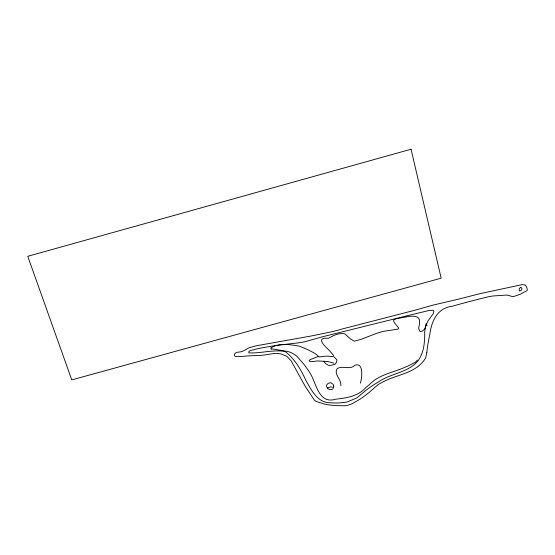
<?xml version="1.0" encoding="UTF-8"?>
<svg xmlns="http://www.w3.org/2000/svg" width="555" height="555" viewBox="0 0 555 555"><rect width="100%" height="100%" fill="white"/><g stroke="black" fill="none" stroke-linecap="round" stroke-linejoin="round"><path stroke-width="0.83" d="M417.36 360.091L415.535 362.165L408.841 365.565A98.221 94.995 -32.6 0 1 405.788 366.911C393.62 372.551 379.093 374.354 369.505 384.532A152.472 149.912 -3 0 1 365.953 387.445C358.176 396.256 346.861 398.011 335.824 399.163C319.347 404.373 316.586 385.073 311.022 374.764A54.341 51.476 -3.3 0 0 308.92 371.253L306.478 367.75A173.826 160.52 6.6 0 0 303.474 363.775L296.627 355.942L291.396 352.716A26.952 25.703 -6 0 0 287.67 351.475L271.596 348.804M360.389 383.151C361.825 378.725 364.191 362.144 354.999 365.176C350.309 370.261 343.156 365.426 337.766 368.312A3.302 3.143 -16.1 0 0 336.809 369.262C334.547 373.681 339.022 377.691 340.284 381.701A11.176 10.607 -13.8 0 1 340.784 383.866L340.86 385.649M327.616 387.917L330.822 386.87A2.72 2.581 -13.8 0 1 331.543 386.981L331.647 387.015A1.79 1.7 -13.9 0 1 332.188 387.307L332.334 387.439M317.966 356.567C317.37 357.267 304.223 360.639 310.994 361.652A8.394 8.054 -12.4 0 0 311.848 361.666L316.6 361.041A12.592 12.002 -12.5 0 1 317.55 360.986L321.761 361.173A59.926 58.178 -20 0 0 323.128 361.236L325.882 361.374A28.714 27.237 -12.6 0 1 328.657 361.742L334.027 363.178M520.791 287.476L521.755 288.094A3.49 3.24 -40.6 0 1 521.894 288.69L521.908 289.169A1.367 1.263 -40.7 0 1 521.644 289.849L521.02 290.397A4.031 3.739 -40.9 0 1 520.195 290.806L519.334 290.875L519.258 290.05A1.915 1.776 -40.5 0 0 519.258 289.821L519.23 289.543A5.536 5.134 -40.9 0 1 519.202 289.342L519.196 289.148A1.013 0.944 -40.7 0 1 519.272 288.801L519.438 288.503A2.31 2.144 -40.7 0 1 520.784 287.462M333.86 356.74L336.732 359.598A2.532 2.414 -16 0 1 336.843 360.355L336.705 361.256A9.081 8.686 -15 0 1 336.108 362.928L335.359 363.997A1.901 1.818 -15.8 0 1 334.901 364.309L332.459 365.01A18.69 17.927 -15.9 0 1 330.704 365.343L329.927 365.405A5.044 4.822 -15.2 0 1 328.095 365.141L325.729 363.712L323.745 361.312M271.298 349.359L270.75 347.957C278.228 342.9 288.926 344.426 297.674 345.82A24.482 23.4 -8.2 0 1 299.804 346.355L306.658 349.102L314.713 353.285A16.976 16.227 -10.6 0 1 316.246 354.465L319.278 356.962L323.072 356.483A22.02 20.944 -13.7 0 1 326.187 356.178C328.615 355.783 336.767 358.266 332.14 353.688A32.988 31.462 -10.6 0 0 330.648 352.036C328.949 349.373 317.016 340.569 323.364 338.453A8.269 7.936 -15.4 0 1 325.299 338.259L328.824 338.155L333.166 335.817A14.541 13.924 -17.9 0 1 334.498 335.185L337.419 334.228A29.928 28.534 -17.5 0 1 339.41 333.777L343.691 333.562A4.974 4.773 -19.2 0 1 345.279 334.2L349.199 337.752A39.787 38.205 -28.3 0 0 350.732 339.112L354.291 341.193L360.819 339.396A117.653 115.933 -40.8 0 0 364.094 338.175L375.402 333.819A90.16 84.048 -21 0 1 380.515 332.168L382.471 331.626A31.205 29.561 -23.8 0 1 384.698 331.127L398.081 329.129L398.67 327.929L394.362 322.698L393.641 320.922L393.842 319.86L396.395 318.688L408.487 316.475A23.657 22.415 -28.4 0 1 411.678 316.246C420.912 315.656 420.295 321.269 418.657 327.866A11.065 10.462 -31.6 0 0 418.99 329.531L419.844 331.259A1.207 1.145 -30.4 0 0 420.544 331.571C425.22 331.21 425.713 325.369 427.433 322.032A12.716 11.995 -32.3 0 1 428.613 320.027L433.33 313.506L433.864 311.542L433.219 310.3L429.653 310.342L408.237 315.504L322.205 336.843L306.776 341.242A69.812 68.577 -11.8 0 1 304.66 341.762A86.927 85.81 -11.9 0 1 301.663 342.393L296.148 343.156A116.626 108.607 -8.5 0 0 293.096 343.427C280.49 344.939 267.836 346.438 255.439 349.241C253.711 350.191 247.752 349.934 248.786 352.883C260.663 353.556 273.24 349.373 285.097 351.475C294.608 358.71 300.817 369.38 305.736 380.064C311.23 389.846 317.647 403.346 330.87 402.75A51.372 49.138 -17 0 0 334.818 402.986L335.824 402.999A65.199 62.583 -18.2 0 0 339.022 402.944L344.565 402.417A29.97 28.492 -16.1 0 0 347.652 401.771L356.83 397.914L365.974 390.29A125.319 114.115 -20.5 0 1 373.279 385.135L375.541 383.685A168.366 151.439 -20.6 0 1 379.266 381.396C391.629 373.113 408.501 372.676 418.29 360.479C423.777 352.744 424.804 342.636 424.672 333.354A28.687 26.952 -32.7 0 1 424.735 331.606L426.129 323.503L427.059 325.723M333.812 386.12L333.666 387.092A7.742 7.347 -13.3 0 1 333.111 388.292L333.021 388.465A8.492 8.061 -13.2 0 1 332.896 388.68L332.771 388.861A1.117 1.061 -14 0 1 332.473 389.131L332.168 389.284A3.836 3.635 -13.9 0 1 329.719 389.506C327.138 389.131 325.029 385.392 327.769 383.741A5.3 5.023 -13.9 0 1 329.275 382.964L330.322 382.77A2.234 2.116 -13.9 0 1 331.085 382.874L333.222 384.455L333.812 386.12M426.823 352.765L425.623 357.843A31.26 29.658 -26.4 0 1 424.873 359.182C417.589 370.296 404.068 373.557 392.343 377.823A111.451 101.836 -19.8 0 0 385.926 380.439L378.35 384.386L370.338 391.393A129.315 126.207 -8.9 0 1 367.271 393.918L362.991 397.179A72.254 69.465 -14.9 0 1 360.008 399.205L351.981 403.818L346.528 405.643A11.523 10.885 -15.5 0 1 344.946 405.767L336.996 405.629A44.469 42.416 -16.5 0 1 334.179 405.497L328.435 404.803A92.234 88.953 -22.1 0 1 324.585 404.102L316.412 401.515A9.976 9.449 -12.3 0 1 314.192 399.836L305.146 386.204L291.104 360.805L286.879 356.338L280.976 353.958A23.56 22.477 -5.2 0 0 277.701 353.473A22.45 21.423 -5.2 0 0 274.246 353.452L264.138 355.027A46.197 44.913 0 0 1 261.835 355.29L248.536 355.887A67.516 63.534 -2.1 0 0 246.274 356.06L241.834 356.463A31.697 30.65 3.7 0 1 238.983 356.518C231.421 357.524 233.912 351.773 239.538 352.009A19.078 18.398 3.8 0 0 242.133 351.433A22.706 21.916 4.3 0 0 242.722 351.26L247.891 348.387A12.21 11.704 -1 0 1 249.355 347.707L254.509 346.244A64.651 61.119 -4.4 0 1 257.832 345.508L310.502 336.129L330.149 332.098A79.573 78.269 -27.6 0 0 332.813 331.522L334.832 331.03A138.708 137.439 -65.2 0 0 341.249 329.233L412.809 310.765A126.623 122.516 -55.6 0 0 416.93 309.662L432.872 305.153L455.849 299.783A313.915 293.207 -78.7 0 0 462.135 298.215L479.666 293.734L522.151 284.625L525.481 285.062L526.959 287.996A17.337 16.123 -40 0 1 527.194 289.252L527.236 290.071A0.881 0.819 -40.8 0 1 527.042 290.508L525.918 291.313A9.137 8.478 -41.3 0 1 524.961 291.75L524.073 292.096A6.015 5.571 -40 0 0 523.351 292.464L520.41 294.233L513.472 296.592A5.155 4.794 -40.2 0 1 512.404 296.557L508.193 295.343A14.437 13.424 -38 0 0 506.507 295.059L493.728 295.933A49.048 45.51 -34.2 0 0 488.518 296.724C476.329 299.79 464.126 302.829 452.048 306.291C437.451 308.018 431.617 320.936 429.903 333.95A250.811 221.625 -38.1 0 0 428.529 340.763L427.288 348.297A82.882 76.521 -33.8 0 0 426.892 351.884L426.823 352.765M411.061 149.233L27.75 256.313L71.768 379.891L441.163 278.18L411.061 149.233"/></g></svg>
